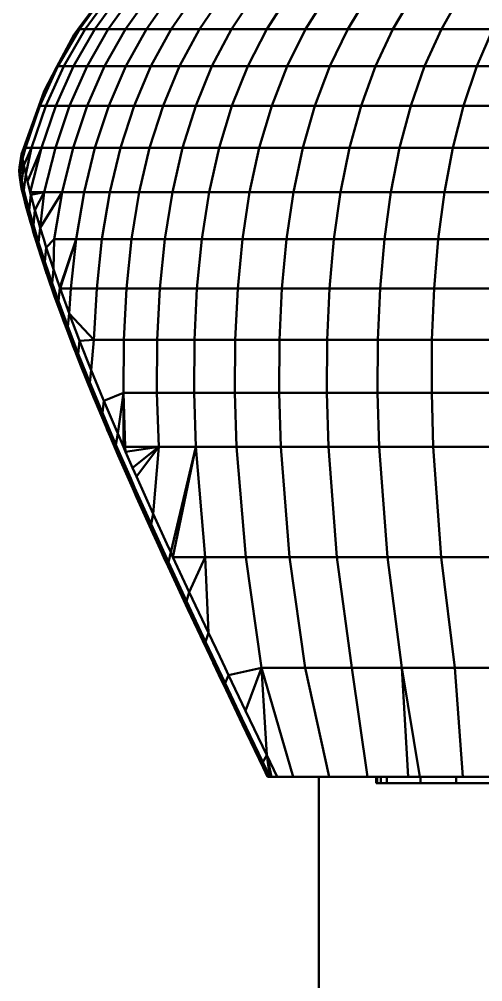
# Model space of a CAD drawing. Header units: millimetres. Extents: x -232 to 1390, y -69 to 653.
# Drawn here: x 88.98 to 111.25, y 479.95 to 526.2 of the extents above; entities that cross this region are included whole.
import ezdxf

# ---------------------------------------------------------------- set-up
doc = ezdxf.new("R2010")
doc.units = ezdxf.units.MM
doc.layers.add('Видимый контур (ГОСТ)', color=7, linetype='Continuous', lineweight=50)

msp = doc.modelspace()

# ---------------------------------------------------------------- linework, layer by layer
at = {"layer": 'Видимый контур (ГОСТ)'}
for p, q in [((93.042, 527.39), (91.798, 525.711)), ((91.875, 525.723), (93.106, 527.411)), ((92.153, 525.723), (93.379, 527.411)), ((92.616, 525.723), (93.835, 527.411)), ((93.262, 525.723), (94.47, 527.411)), ((94.09, 525.723), (95.285, 527.411)), ((95.098, 525.723), (96.278, 527.411)), ((96.284, 525.723), (97.444, 527.411)), ((97.644, 525.723), (98.783, 527.411)), ((99.176, 525.723), (100.29, 527.411)), ((100.876, 525.723), (101.963, 527.411)), ((102.739, 525.723), (103.796, 527.411)), ((104.761, 525.723), (105.786, 527.411)), ((106.938, 525.723), (107.928, 527.411)), ((109.264, 525.723), (110.216, 527.411)), ((91.622, 525.474), (90.793, 523.912)), ((90.837, 523.938), (91.875, 525.723)), ((91.622, 525.474), (90.837, 523.938)), ((91.119, 523.938), (92.153, 525.723)), ((91.588, 523.938), (92.616, 525.723)), ((91.875, 525.723), (91.622, 525.474)), ((91.798, 525.711), (91.622, 525.474)), ((91.798, 525.711), (91.798, 525.711)), ((92.153, 525.723), (91.875, 525.723)), ((92.153, 525.723), (92.616, 525.723)), ((92.242, 523.938), (93.262, 525.723)), ((92.616, 525.723), (93.262, 525.723)), ((93.082, 523.938), (94.09, 525.723)), ((94.09, 525.723), (93.262, 525.723)), ((95.098, 525.723), (94.09, 525.723)), ((94.104, 523.938), (95.098, 525.723)), ((95.098, 525.723), (96.284, 525.723)), ((95.305, 523.938), (96.284, 525.723)), ((96.284, 525.723), (97.644, 525.723)), ((96.684, 523.938), (97.644, 525.723)), ((99.176, 525.723), (97.644, 525.723)), ((98.237, 523.938), (99.176, 525.723)), ((100.876, 525.723), (99.176, 525.723)), ((99.959, 523.938), (100.876, 525.723)), ((100.876, 525.723), (102.739, 525.723)), ((101.848, 523.938), (102.739, 525.723)), ((102.739, 525.723), (104.761, 525.723)), ((103.897, 523.938), (104.761, 525.723)), ((106.938, 525.723), (104.761, 525.723)), ((106.103, 523.938), (106.938, 525.723)), ((109.264, 525.723), (106.938, 525.723)), ((108.46, 523.938), (109.264, 525.723)), ((109.264, 525.723), (111.733, 525.723)), ((110.963, 523.938), (111.733, 525.723)), ((89.978, 522.043), (90.837, 523.938)), ((90.176, 522.747), (90.837, 523.938)), ((90.793, 523.912), (90.176, 522.747)), ((90.263, 522.043), (91.119, 523.938)), ((90.737, 522.043), (91.588, 523.938)), ((90.793, 523.912), (90.793, 523.912)), ((91.119, 523.938), (90.837, 523.938)), ((91.119, 523.938), (91.588, 523.938)), ((91.399, 522.043), (92.242, 523.938)), ((91.588, 523.938), (92.242, 523.938)), ((93.082, 523.938), (92.242, 523.938)), ((92.248, 522.043), (93.082, 523.938)), ((94.104, 523.938), (93.082, 523.938)), ((93.281, 522.043), (94.104, 523.938)), ((94.104, 523.938), (95.305, 523.938)), ((94.496, 522.043), (95.305, 523.938)), ((95.305, 523.938), (96.684, 523.938)), ((95.89, 522.043), (96.684, 523.938)), ((98.237, 523.938), (96.684, 523.938)), ((97.459, 522.043), (98.237, 523.938)), ((99.959, 523.938), (98.237, 523.938)), ((99.201, 522.043), (99.959, 523.938)), ((99.959, 523.938), (101.848, 523.938)), ((101.11, 522.043), (101.848, 523.938)), ((101.848, 523.938), (103.897, 523.938)), ((103.182, 522.043), (103.897, 523.938)), ((106.103, 523.938), (103.897, 523.938)), ((105.412, 522.043), (106.103, 523.938)), ((108.46, 523.938), (106.103, 523.938)), ((107.796, 522.043), (108.46, 523.938)), ((108.46, 523.938), (110.963, 523.938)), ((110.325, 522.043), (110.963, 523.938)), ((110.963, 523.938), (113.604, 523.938)), ((90.176, 522.747), (89.921, 522.03)), ((90.176, 522.747), (89.978, 522.043)), ((89.921, 522.03), (89.206, 520.021)), ((89.283, 520.027), (89.978, 522.043)), ((89.571, 520.027), (90.263, 522.043)), ((89.978, 522.043), (89.921, 522.03)), ((89.921, 522.03), (89.978, 522.043)), ((89.921, 522.03), (89.921, 522.03)), ((90.263, 522.043), (89.978, 522.043)), ((90.049, 520.027), (90.737, 522.043)), ((90.263, 522.043), (90.737, 522.043)), ((90.717, 520.027), (91.399, 522.043)), ((90.737, 522.043), (91.399, 522.043)), ((92.248, 522.043), (91.399, 522.043)), ((91.573, 520.027), (92.248, 522.043)), ((93.281, 522.043), (92.248, 522.043)), ((92.616, 520.027), (93.281, 522.043)), ((93.281, 522.043), (94.496, 522.043)), ((93.841, 520.027), (94.496, 522.043)), ((94.496, 522.043), (95.89, 522.043)), ((95.247, 520.027), (95.89, 522.043)), ((97.459, 522.043), (95.89, 522.043)), ((96.831, 520.027), (97.459, 522.043)), ((99.201, 522.043), (97.459, 522.043)), ((98.588, 520.027), (99.201, 522.043)), ((99.201, 522.043), (101.11, 522.043)), ((100.514, 520.027), (101.11, 522.043)), ((101.11, 522.043), (103.182, 522.043)), ((102.604, 520.027), (103.182, 522.043)), ((105.412, 522.043), (103.182, 522.043)), ((104.854, 520.027), (105.412, 522.043)), ((107.796, 522.043), (105.412, 522.043)), ((107.258, 520.027), (107.796, 522.043)), ((107.796, 522.043), (110.325, 522.043)), ((109.81, 520.027), (110.325, 522.043)), ((110.325, 522.043), (112.996, 522.043)), ((89.206, 520.021), (89.096, 519.71)), ((89.105, 519.662), (89.283, 520.027)), ((89.105, 519.662), (89.206, 520.021)), ((89.283, 520.027), (89.14, 519.486)), ((89.204, 519.182), (89.571, 520.027)), ((89.206, 520.021), (89.283, 520.027)), ((89.283, 520.027), (89.206, 520.021)), ((89.206, 520.021), (89.206, 520.021)), ((89.571, 520.027), (89.283, 520.027)), ((89.571, 520.027), (89.299, 518.753)), ((90.049, 520.027), (89.382, 518.398)), ((89.51, 517.887), (90.049, 520.027)), ((89.512, 517.888), (90.049, 520.027)), ((89.571, 520.027), (90.049, 520.027)), ((90.049, 520.027), (90.717, 520.027)), ((90.185, 517.888), (90.717, 520.027)), ((91.573, 520.027), (90.717, 520.027)), ((91.047, 517.888), (91.573, 520.027)), ((92.616, 520.027), (91.573, 520.027)), ((92.096, 517.888), (92.616, 520.027)), ((92.616, 520.027), (93.841, 520.027)), ((93.33, 517.888), (93.841, 520.027)), ((93.841, 520.027), (95.247, 520.027)), ((94.746, 517.888), (95.247, 520.027)), ((96.831, 520.027), (95.247, 520.027)), ((96.34, 517.888), (96.831, 520.027)), ((98.588, 520.027), (96.831, 520.027)), ((98.109, 517.888), (98.588, 520.027)), ((98.588, 520.027), (100.514, 520.027)), ((100.048, 517.888), (100.514, 520.027)), ((100.514, 520.027), (102.604, 520.027)), ((102.153, 517.888), (102.604, 520.027)), ((104.854, 520.027), (102.604, 520.027)), ((104.418, 517.888), (104.854, 520.027)), ((107.258, 520.027), (104.854, 520.027)), ((106.839, 517.888), (107.258, 520.027)), ((107.258, 520.027), (109.81, 520.027)), ((109.408, 517.888), (109.81, 520.027)), ((109.81, 520.027), (112.504, 520.027)), ((89.096, 519.71), (88.989, 519.095)), ((88.989, 519.095), (89.105, 519.662)), ((89.031, 518.71), (89.14, 519.486)), ((89.096, 519.71), (89.105, 519.662)), ((89.105, 519.662), (89.137, 519.503)), ((89.137, 519.503), (89.14, 519.486)), ((89.14, 519.486), (89.204, 519.182)), ((88.983, 518.926), (88.989, 519.095)), ((88.989, 519.095), (88.992, 518.882)), ((89.204, 519.182), (89.099, 518.413)), ((89.204, 519.182), (89.269, 518.889)), ((88.987, 518.709), (88.983, 518.926)), ((88.992, 518.882), (88.987, 518.709)), ((88.987, 518.709), (89.087, 518.1)), ((88.987, 518.709), (89.077, 518.143)), ((88.992, 518.882), (89.031, 518.71)), ((89.031, 518.71), (89.099, 518.413)), ((89.201, 517.993), (89.299, 518.753)), ((89.269, 518.889), (89.299, 518.753)), ((89.299, 518.753), (89.382, 518.398)), ((89.087, 518.101), (89.077, 518.143)), ((89.085, 518.114), (89.077, 518.143)), ((89.087, 518.1), (89.128, 517.933)), ((89.098, 518.054), (89.092, 518.081)), ((89.11, 518.007), (89.098, 518.054)), ((89.099, 518.413), (89.201, 517.993)), ((89.382, 518.398), (89.51, 517.887)), ((89.128, 517.933), (89.2, 517.645)), ((89.15, 517.84), (89.137, 517.897)), ((89.171, 517.761), (89.15, 517.84)), ((89.2, 517.645), (89.306, 517.237)), ((89.201, 517.993), (89.289, 517.647)), ((89.236, 517.504), (89.215, 517.584)), ((89.289, 517.647), (89.454, 517.029)), ((89.454, 517.029), (89.54, 517.767)), ((89.512, 517.888), (89.51, 517.887)), ((89.51, 517.887), (89.514, 517.872)), ((89.512, 517.888), (90.185, 517.888)), ((89.54, 517.767), (89.512, 517.888)), ((89.514, 517.872), (89.54, 517.767)), ((90.185, 517.888), (89.54, 517.767)), ((89.54, 517.767), (89.739, 517.026)), ((89.739, 517.026), (90.185, 517.888)), ((91.047, 517.888), (89.984, 516.18)), ((89.984, 516.18), (90.185, 517.888)), ((91.047, 517.888), (90.185, 517.888)), ((90.659, 515.629), (91.047, 517.888)), ((92.096, 517.888), (91.047, 517.888)), ((91.713, 515.629), (92.096, 517.888)), ((92.096, 517.888), (93.33, 517.888)), ((92.953, 515.629), (93.33, 517.888)), ((93.33, 517.888), (94.746, 517.888)), ((94.376, 515.629), (94.746, 517.888)), ((96.34, 517.888), (94.746, 517.888)), ((95.979, 515.629), (96.34, 517.888)), ((98.109, 517.888), (96.34, 517.888)), ((97.756, 515.629), (98.109, 517.888)), ((98.109, 517.888), (100.048, 517.888)), ((99.705, 515.629), (100.048, 517.888)), ((100.048, 517.888), (102.153, 517.888)), ((101.82, 515.629), (102.153, 517.888)), ((104.418, 517.888), (102.153, 517.888)), ((104.097, 515.629), (104.418, 517.888)), ((106.839, 517.888), (104.418, 517.888)), ((106.529, 515.629), (106.839, 517.888)), ((106.839, 517.888), (109.408, 517.888)), ((109.112, 515.629), (109.408, 517.888)), ((109.408, 517.888), (112.121, 517.888)), ((89.266, 517.389), (89.236, 517.504)), ((89.306, 517.237), (89.397, 516.9)), ((89.357, 517.044), (89.34, 517.111)), ((89.37, 517), (89.357, 517.044)), ((89.397, 516.9), (89.567, 516.299)), ((89.454, 517.029), (89.66, 516.303)), ((89.523, 516.45), (89.46, 516.677)), ((89.739, 517.026), (89.66, 516.303)), ((89.739, 517.026), (89.918, 516.41)), ((89.544, 516.378), (89.523, 516.45)), ((89.567, 516.299), (89.778, 515.591)), ((89.66, 516.303), (89.911, 515.474)), ((89.918, 516.41), (89.984, 516.18)), ((89.723, 515.769), (89.64, 516.051)), ((89.75, 515.684), (89.723, 515.769)), ((89.911, 515.474), (89.984, 516.18)), ((89.984, 516.18), (90.156, 515.628)), ((89.778, 515.591), (90.033, 514.782)), ((89.968, 514.985), (89.869, 515.3)), ((89.911, 515.474), (90.033, 514.782)), ((89.911, 515.474), (90.209, 514.545)), ((90.156, 515.628), (90.277, 515.234)), ((90.277, 515.234), (90.659, 515.629)), ((90.622, 514.19), (90.659, 515.629)), ((91.713, 515.629), (90.659, 515.629)), ((91.713, 515.629), (90.929, 513.305)), ((90.945, 513.261), (91.713, 515.629)), ((91.459, 513.261), (91.713, 515.629)), ((91.713, 515.629), (92.953, 515.629)), ((92.703, 513.261), (92.953, 515.629)), ((92.953, 515.629), (94.376, 515.629)), ((94.13, 513.261), (94.376, 515.629)), ((95.979, 515.629), (94.376, 515.629)), ((95.738, 513.261), (95.979, 515.629)), ((97.756, 515.629), (95.979, 515.629)), ((97.522, 513.261), (97.756, 515.629)), ((97.756, 515.629), (99.705, 515.629)), ((99.477, 513.261), (99.705, 515.629)), ((99.705, 515.629), (101.82, 515.629)), ((101.599, 513.261), (101.82, 515.629)), ((104.097, 515.629), (101.82, 515.629)), ((103.883, 513.261), (104.097, 515.629)), ((106.529, 515.629), (104.097, 515.629)), ((106.324, 513.261), (106.529, 515.629)), ((106.529, 515.629), (109.112, 515.629)), ((108.914, 513.261), (109.112, 515.629)), ((109.112, 515.629), (111.838, 515.629)), ((90, 514.886), (89.968, 514.985)), ((90.209, 514.545), (90.277, 515.234)), ((90.277, 515.234), (90.524, 514.486)), ((90.033, 514.782), (90.334, 513.876)), ((90.259, 514.098), (90.144, 514.447)), ((90.209, 514.545), (90.334, 513.876)), ((90.209, 514.545), (90.557, 513.52)), ((90.524, 514.486), (90.622, 514.19)), ((90.296, 513.989), (90.259, 514.098)), ((90.557, 513.52), (90.622, 514.19)), ((90.622, 514.19), (90.929, 513.305)), ((90.334, 513.876), (90.683, 512.873)), ((90.599, 513.11), (90.467, 513.494)), ((90.557, 513.52), (90.866, 512.651)), ((90.641, 512.993), (90.599, 513.11)), ((90.929, 513.305), (90.866, 512.651)), ((90.929, 513.305), (90.945, 513.261)), ((91.459, 513.261), (90.945, 513.261)), ((90.945, 513.261), (91.379, 512.068)), ((91.459, 513.261), (91.38, 512.065)), ((91.459, 513.261), (92.703, 513.261)), ((92.572, 510.798), (92.703, 513.261)), ((92.703, 513.261), (94.13, 513.261)), ((94.002, 510.798), (94.13, 513.261)), ((95.738, 513.261), (94.13, 513.261)), ((95.612, 510.798), (95.738, 513.261)), ((97.522, 513.261), (95.738, 513.261)), ((97.399, 510.798), (97.522, 513.261)), ((97.522, 513.261), (99.477, 513.261)), ((99.357, 510.798), (99.477, 513.261)), ((99.477, 513.261), (101.599, 513.261)), ((101.483, 510.798), (101.599, 513.261)), ((103.883, 513.261), (101.599, 513.261)), ((103.771, 510.798), (103.883, 513.261)), ((106.324, 513.261), (103.883, 513.261)), ((106.216, 510.798), (106.324, 513.261)), ((106.324, 513.261), (108.914, 513.261)), ((108.811, 510.798), (108.914, 513.261)), ((108.914, 513.261), (111.65, 513.261)), ((90.683, 512.873), (90.992, 512.022)), ((90.866, 512.651), (91.317, 511.431)), ((91.317, 511.431), (91.38, 512.065)), ((91.379, 512.068), (91.38, 512.065)), ((91.38, 512.065), (92.572, 510.798)), ((91.38, 512.065), (91.862, 510.797)), ((90.992, 512.022), (91.443, 510.826)), ((91.108, 511.71), (90.992, 512.022)), ((91.282, 511.252), (91.108, 511.71)), ((91.317, 511.431), (91.443, 510.826)), ((91.317, 511.431), (91.819, 510.129)), ((91.443, 510.826), (91.942, 509.549)), ((91.561, 510.519), (91.502, 510.673)), ((91.819, 510.129), (91.883, 510.742)), ((91.862, 510.797), (91.883, 510.742)), ((92.572, 510.798), (91.883, 510.742)), ((91.883, 510.742), (92.44, 509.339)), ((92.44, 509.339), (92.572, 510.798)), ((92.572, 510.798), (94.002, 510.798)), ((93.985, 508.255), (94.002, 510.798)), ((95.612, 510.798), (94.002, 510.798)), ((95.595, 508.255), (95.612, 510.798)), ((97.399, 510.798), (95.612, 510.798)), ((97.383, 508.255), (97.399, 510.798)), ((97.399, 510.798), (99.357, 510.798)), ((99.341, 508.255), (99.357, 510.798)), ((99.357, 510.798), (101.483, 510.798)), ((101.468, 508.255), (101.483, 510.798)), ((103.771, 510.798), (101.483, 510.798)), ((103.756, 508.255), (103.771, 510.798)), ((106.216, 510.798), (103.771, 510.798)), ((106.202, 508.255), (106.216, 510.798)), ((106.216, 510.798), (108.811, 510.798)), ((108.798, 508.255), (108.811, 510.798)), ((108.811, 510.798), (111.551, 510.798)), ((91.76, 510.014), (91.561, 510.519)), ((91.819, 510.129), (91.942, 509.549)), ((91.819, 510.129), (92.371, 508.746)), ((91.942, 509.549), (92.492, 508.192)), ((92.063, 509.247), (92.004, 509.398)), ((92.44, 509.339), (92.371, 508.746)), ((92.44, 509.339), (92.553, 509.063)), ((92.287, 508.698), (92.063, 509.247)), ((92.553, 509.063), (92.885, 508.254)), ((92.371, 508.746), (92.975, 507.284)), ((92.492, 508.192), (93.091, 506.756)), ((92.614, 507.895), (92.554, 508.043)), ((92.863, 507.303), (92.614, 507.895)), ((92.885, 508.254), (93.049, 507.855)), ((93.985, 508.255), (93.049, 507.855)), ((93.985, 508.255), (93.711, 506.292)), ((95.595, 508.255), (93.985, 508.255)), ((93.985, 508.255), (94.074, 505.654)), ((93.989, 505.653), (93.985, 508.255)), ((97.383, 508.255), (95.595, 508.255)), ((95.595, 508.255), (95.682, 505.654)), ((97.383, 508.255), (97.467, 505.654)), ((97.383, 508.255), (99.341, 508.255)), ((99.341, 508.255), (99.424, 505.654)), ((99.341, 508.255), (101.468, 508.255)), ((103.756, 508.255), (101.468, 508.255)), ((101.468, 508.255), (101.548, 505.654)), ((106.202, 508.255), (103.756, 508.255)), ((103.756, 508.255), (103.834, 505.654)), ((106.202, 508.255), (106.276, 505.654)), ((106.202, 508.255), (108.798, 508.255)), ((108.798, 508.255), (108.869, 505.654)), ((108.798, 508.255), (111.538, 508.255)), ((92.975, 507.284), (93.049, 507.855)), ((93.049, 507.855), (93.711, 506.292)), ((92.975, 507.284), (93.63, 505.743)), ((93.091, 506.756), (93.74, 505.241)), ((93.214, 506.465), (93.154, 506.609)), ((93.488, 505.829), (93.214, 506.465)), ((93.711, 506.292), (93.63, 505.743)), ((93.711, 506.292), (93.989, 505.653)), ((93.63, 505.743), (94.336, 504.123)), ((94.074, 505.654), (93.989, 505.653)), ((93.989, 505.653), (94.095, 505.409)), ((95.682, 505.654), (94.074, 505.654)), ((94.074, 505.654), (94.095, 505.409)), ((94.095, 505.409), (95.682, 505.654)), ((94.426, 504.648), (95.682, 505.654)), ((94.614, 504.222), (95.682, 505.654)), ((95.416, 502.433), (95.682, 505.654)), ((97.467, 505.654), (95.682, 505.654)), ((97.467, 505.654), (96.261, 500.583)), ((96.369, 500.35), (97.467, 505.654)), ((97.467, 505.654), (97.919, 500.35)), ((97.467, 505.654), (99.424, 505.654)), ((99.424, 505.654), (99.863, 500.35)), ((99.424, 505.654), (101.548, 505.654)), ((103.834, 505.654), (101.548, 505.654)), ((101.548, 505.654), (101.973, 500.35)), ((106.276, 505.654), (103.834, 505.654)), ((103.834, 505.654), (104.245, 500.35)), ((106.276, 505.654), (106.672, 500.35)), ((106.276, 505.654), (108.869, 505.654)), ((108.869, 505.654), (109.248, 500.35)), ((108.869, 505.654), (111.606, 505.654)), ((93.74, 505.241), (94.438, 503.647)), ((93.863, 504.957), (93.803, 505.097)), ((94.095, 505.409), (94.426, 504.648)), ((94.328, 503.9), (93.863, 504.957)), ((94.426, 504.648), (94.614, 504.222)), ((94.614, 504.222), (95.416, 502.433)), ((94.336, 504.123), (94.522, 503.703)), ((94.438, 503.647), (94.622, 503.234)), ((94.47, 503.577), (94.464, 503.591)), ((94.478, 503.559), (94.47, 503.577)), ((94.522, 503.703), (95.313, 501.937)), ((94.622, 503.234), (95.404, 501.497)), ((95.214, 501.915), (94.899, 502.619)), ((95.416, 502.433), (95.313, 501.937)), ((95.416, 502.433), (96.076, 500.987)), ((95.315, 501.695), (95.214, 501.915)), ((95.313, 501.937), (96.146, 500.112)), ((95.404, 501.497), (96.227, 499.701)), ((96.076, 500.987), (96.261, 500.583)), ((95.999, 500.195), (95.689, 500.875)), ((96.146, 500.112), (96.261, 500.583)), ((96.261, 500.583), (96.369, 500.35)), ((96.12, 499.934), (95.999, 500.195)), ((96.146, 500.112), (97.019, 498.228)), ((97.919, 500.35), (96.369, 500.35)), ((96.369, 500.35), (97.148, 498.674)), ((97.919, 500.35), (97.148, 498.674)), ((97.919, 500.35), (99.863, 500.35)), ((98.076, 496.706), (97.919, 500.35)), ((99.863, 500.35), (100.625, 495.032)), ((99.863, 500.35), (101.973, 500.35)), ((104.245, 500.35), (101.973, 500.35)), ((101.973, 500.35), (102.712, 495.032)), ((106.672, 500.35), (104.245, 500.35)), ((104.245, 500.35), (104.959, 495.032)), ((106.672, 500.35), (107.359, 495.032)), ((106.672, 500.35), (109.248, 500.35)), ((109.248, 500.35), (111.968, 500.35)), ((109.248, 500.35), (109.907, 495.032)), ((96.227, 499.701), (97.089, 497.847)), ((96.823, 498.418), (96.518, 499.075)), ((97.019, 498.228), (97.148, 498.674)), ((97.148, 498.674), (98.076, 496.706)), ((96.967, 498.11), (96.823, 498.418)), ((97.019, 498.228), (97.932, 496.286)), ((97.089, 497.847), (97.99, 495.935)), ((97.683, 496.585), (97.387, 497.215)), ((97.856, 496.219), (97.683, 496.585)), ((98.076, 496.706), (97.932, 496.286)), ((98.076, 496.706), (98.617, 495.57)), ((97.932, 496.286), (98.879, 494.288)), ((97.99, 495.935), (98.924, 493.968)), ((98.617, 495.57), (98.873, 495.032)), ((98.577, 494.697), (98.305, 495.271)), ((98.873, 495.032), (99.04, 494.681)), ((99.04, 494.681), (100.625, 495.032)), ((100.625, 495.032), (99.859, 492.972)), ((102.712, 495.032), (100.625, 495.032)), ((100.625, 495.032), (102.146, 489.798)), ((100.625, 495.032), (100.879, 490.842)), ((102.712, 495.032), (103.872, 489.798)), ((104.959, 495.032), (102.712, 495.032)), ((107.359, 495.032), (104.959, 495.032)), ((105.71, 489.798), (104.959, 495.032)), ((107.359, 495.032), (107.66, 489.798)), ((108.229, 489.798), (107.359, 495.032)), ((109.907, 495.032), (107.359, 495.032)), ((112.597, 495.032), (109.907, 495.032)), ((110.297, 489.798), (109.907, 495.032)), ((98.8, 494.229), (98.577, 494.697)), ((98.879, 494.288), (99.04, 494.681)), ((99.04, 494.681), (99.859, 492.972)), ((98.879, 494.288), (99.683, 492.601)), ((98.924, 493.968), (99.716, 492.308)), ((99.502, 492.756), (99.401, 492.968)), ((99.825, 492.079), (99.502, 492.756)), ((99.859, 492.972), (100.879, 490.842)), ((99.683, 492.601), (100.683, 490.5)), ((99.716, 492.308), (100.701, 490.24)), ((100.879, 490.842), (100.683, 490.5)), ((100.879, 490.842), (101.377, 489.798)), ((101.023, 489.798), (100.879, 490.842)), ((101.097, 489.798), (100.879, 490.842)), ((100.683, 490.5), (100.701, 490.24)), ((100.974, 489.798), (100.683, 490.5)), ((100.683, 490.5), (101.023, 489.798)), ((100.701, 490.24), (100.909, 489.798)), ((100.909, 489.798), (100.974, 489.798)), ((100.974, 489.798), (101.023, 489.798)), ((101.023, 489.798), (101.097, 489.798)), ((101.097, 489.798), (101.377, 489.798)), ((101.377, 489.798), (101.644, 489.798)), ((101.644, 489.798), (102.146, 489.798)), ((102.146, 489.798), (103.702, 489.798)), ((103.376, 489.798), (103.376, 448.673)), ((103.702, 489.798), (103.872, 489.798)), ((103.872, 489.798), (105.71, 489.798)), ((105.71, 489.798), (105.915, 489.798)), ((105.915, 489.798), (107.66, 489.798)), ((106.123, 489.489), (106.123, 489.798)), ((106.123, 489.489), (106.185, 489.489)), ((106.185, 489.489), (106.185, 489.798)), ((106.185, 489.489), (106.36, 489.489)), ((106.36, 489.489), (106.36, 489.798)), ((106.36, 489.489), (106.643, 489.489)), ((106.643, 489.489), (106.643, 489.798)), ((106.643, 489.489), (108.265, 489.489)), ((107.66, 489.798), (108.229, 489.798)), ((108.229, 489.798), (108.275, 489.798)), ((108.265, 489.489), (108.265, 489.798)), ((108.265, 489.489), (109.972, 489.489)), ((108.275, 489.798), (110.297, 489.798)), ((109.972, 489.489), (109.972, 489.798)), ((109.972, 489.489), (111.762, 489.489)), ((110.297, 489.798), (110.792, 489.798)), ((110.792, 489.798), (112.455, 489.798))]:
    msp.add_line(p, q, dxfattribs=at)

doc.saveas('drawing.dxf')
